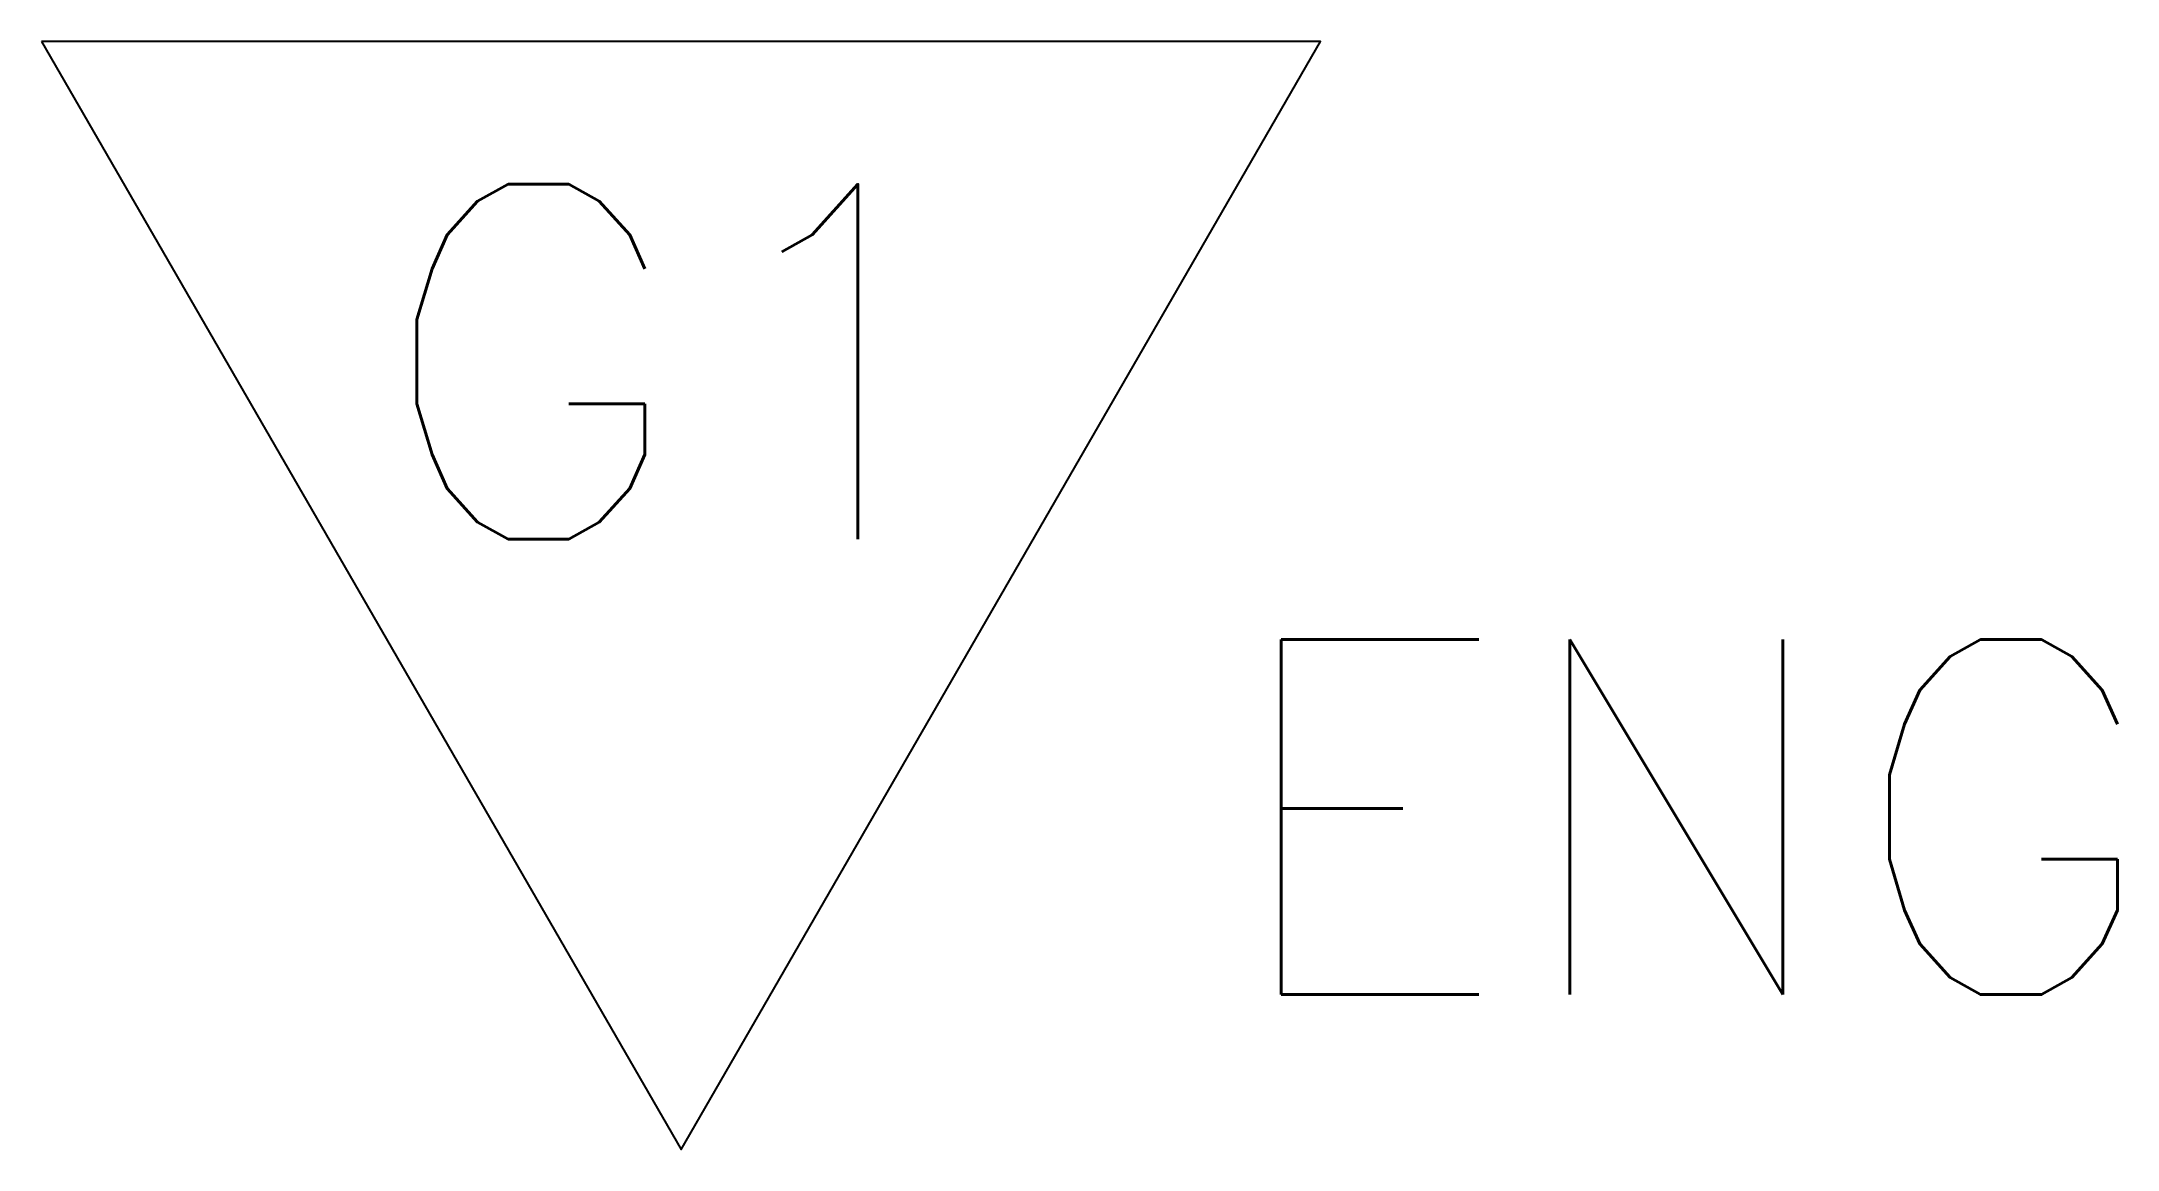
# Model space of a CAD drawing. Extents: x 51.523 to 51.874, y -5.132 to -4.945.
import ezdxf
from ezdxf.enums import TextEntityAlignment as Align

# ---------------------------------------------------------------- set-up
doc = ezdxf.new("R2010")
doc.units = 0
doc.header["$LTSCALE"] = 0.5
doc.layers.get('0').update_dxf_attribs({"linetype": 'CONTINUOUS'})
doc.styles.get("Standard").update_dxf_attribs({"font": 'ROMANS.shx'})

msp = doc.modelspace()

# ---------------------------------------------------------------- linework, layer by layer
at = {"color": 0}
msp.add_lwpolyline([(51.52284, -4.9449), (51.63098, -5.13221), (51.73912, -4.9449)], close=True, dxfattribs=at)

# ---------------------------------------------------------------- texts
msp.add_text('G1', height=0.06, dxfattribs=at).set_placement((51.6313, -5.02902), align=Align.CENTER)
msp.add_text('ENG', height=0.06, dxfattribs=at).set_placement((51.72214, -5.10601))

doc.saveas('drawing.dxf')
